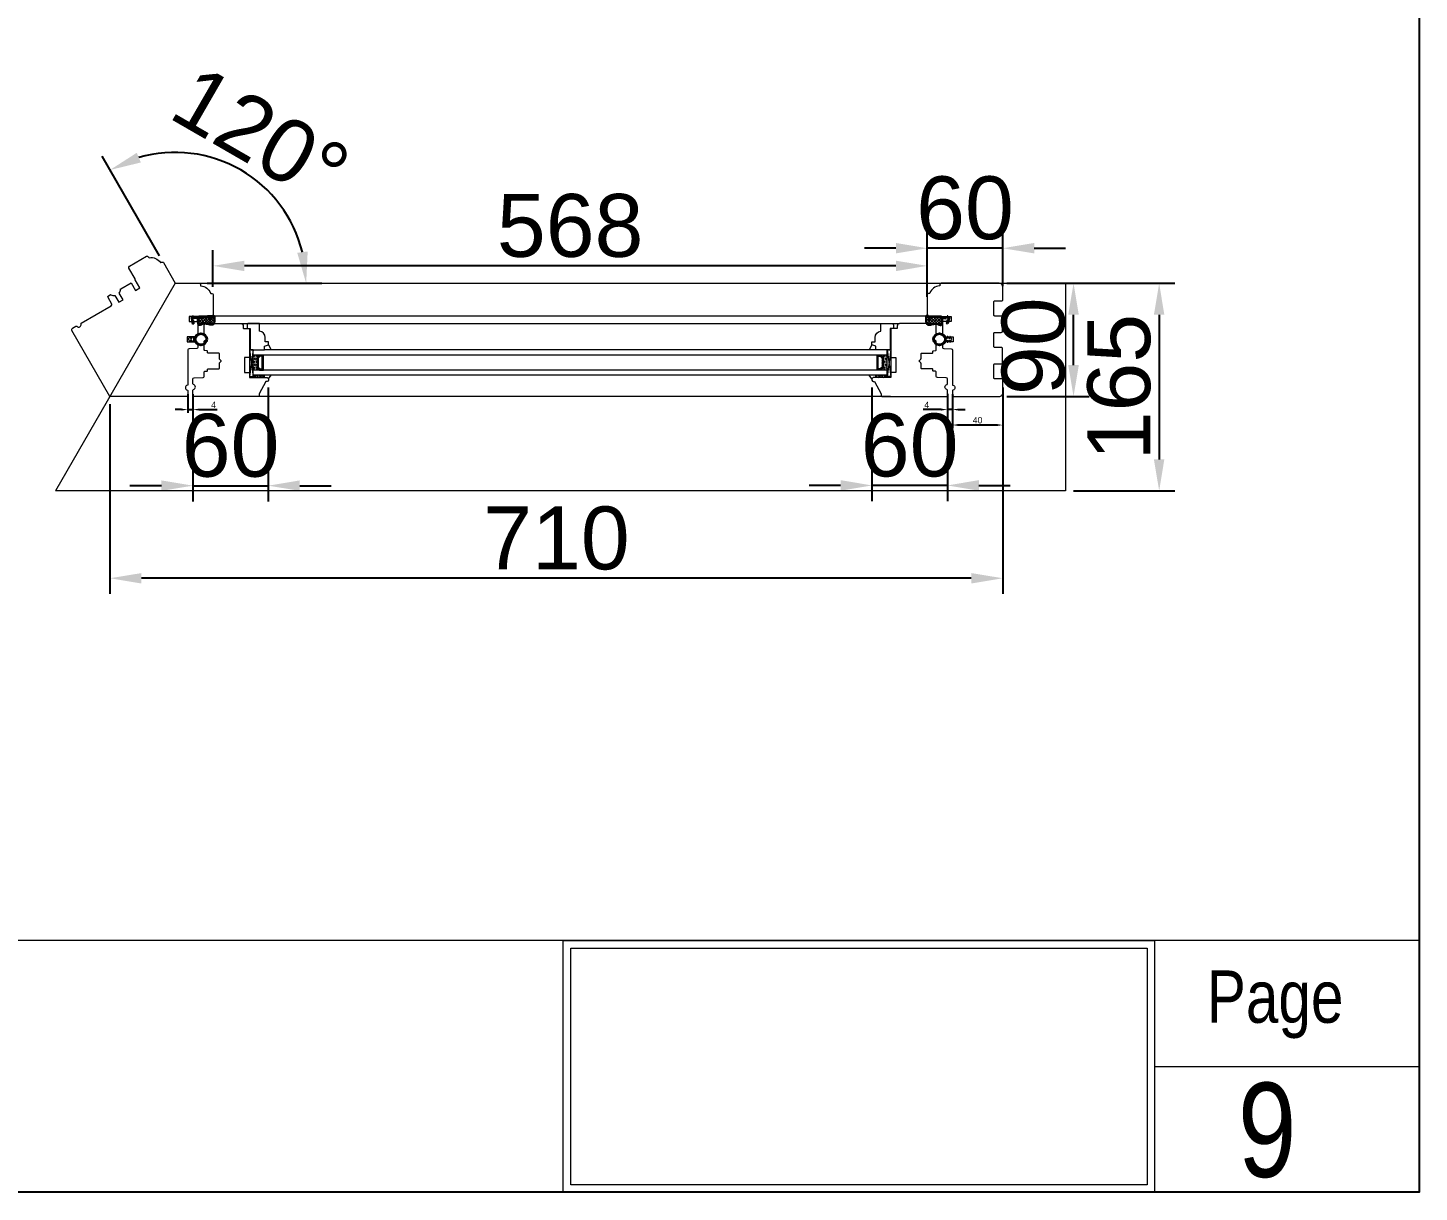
# Model space of a CAD drawing. Header units: millimetres. Extents: x 0 to 182016, y 11 to 3710.
# Drawn here: x 52469 to 53575, y 11 to 937 of the extents above; entities that cross this region are included whole.
import ezdxf

# ---------------------------------------------------------------- set-up
doc = ezdxf.new("R2010")
doc.units = ezdxf.units.MM
doc.linetypes.add('ACAD_ISO03W100', pattern=[30, 12, -18])
for name, color, linetype, lineweight in [('Matmenys', 10, 'Continuous', 20), ('OTHER', 251, 'Continuous', 13), ('Stakta', 7, 'Continuous', 25), ('Testinės profilio linijos', 7, 'Continuous', 5)]:
    doc.layers.add(name, color=color, linetype=linetype, lineweight=lineweight)
doc.layers.add('Stiklo paketas', color=7, linetype='Continuous')
doc.styles.get("Standard").update_dxf_attribs({"font": 'arial.ttf'})
doc.dimstyles.new('2', dxfattribs={"dimscale": 2, "dimtxt": 2.5, "dimasz": 2.5, "dimexe": 1.25, "dimexo": 0.625, "dimtad": 1, "dimtxsty": 'Standard', "dimcen": 2.5, "dimadec": 0, "dimazin": 0, "dimtfac": 1, "dimtmove": 0, "dimatfit": 3, "dimfxl": 1, "dimarcsym": 0})
doc.dimstyles.new('Padidinti matmenys', dxfattribs={"dimscale": 10, "dimtxt": 5, "dimasz": 2.5, "dimexe": 1.25, "dimexo": 0.625, "dimtad": 1, "dimdec": 1, "dimtxsty": 'Standard', "dimcen": 2.5, "dimadec": 0, "dimazin": 0, "dimtfac": 1, "dimtdec": 1, "dimtmove": 0, "dimatfit": 3, "dimfxl": 1, "dimarcsym": 0})
picture_1 = doc.add_image_def('image1.jpeg', size_in_pixel=(1233, 506))

# ---------------------------------------------------------------- blocks, each defined once
blk = doc.blocks.new('*D1701')
at = {"layer": 'Defpoints', "color": 0, "transparency": 16777216}
for p in [(53203.9, 646.6), (53243.9, 652.1), (53203.9, 620.9)]:
    blk.add_point(p, dxfattribs=at)
at = {"layer": 'Matmenys', "color": 0, "lineweight": -2, "transparency": 16777216}
for p, q in [((53203.9, 645.4), (53203.9, 618.4)), ((53243.9, 650.9), (53243.9, 618.4)), ((53238.9, 620.9), (53208.9, 620.9))]:
    blk.add_line(p, q, dxfattribs=at)
at = {"layer": 'Matmenys', "color": 0, "transparency": 16777216}
for points in [[(53208.9, 621.8), (53208.9, 620.1), (53203.9, 620.9)], [(53238.9, 621.8), (53238.9, 620.1), (53243.9, 620.9)]]:
    blk.add_solid(points, dxfattribs=at)
at = {"layer": 'Matmenys', "color": 0, "lineweight": 5, "transparency": 16777216, "insert": (53223.9, 624.7), "char_height": 5, "attachment_point": 5}
blk.add_mtext('40', dxfattribs=at)
blk = doc.blocks.new('*D1702')
at = {"color": 0, "lineweight": -2, "transparency": 16777216}
for p, q in [((53183.9, 722.9), (53183.9, 774)), ((53243.9, 731.4), (53243.9, 774)), ((53158.9, 761.5), (53133.9, 761.5)), ((53243.9, 761.5), (53183.9, 761.5)), ((53268.9, 761.5), (53293.9, 761.5))]:
    blk.add_line(p, q, dxfattribs=at)
at = {"color": 0, "transparency": 16777216}
for points in [[(53158.9, 765.7), (53158.9, 757.4), (53183.9, 761.5)], [(53268.9, 765.7), (53268.9, 757.4), (53243.9, 761.5)]]:
    blk.add_solid(points, dxfattribs=at)
at = {"layer": 'Defpoints', "color": 0, "transparency": 16777216}
for p in [(53183.9, 761.5), (53243.9, 725.1), (53183.9, 716.6)]:
    blk.add_point(p, dxfattribs=at)
at = {"color": 0, "lineweight": 5, "transparency": 16777216, "insert": (53213.9, 793.3), "char_height": 50, "attachment_point": 5}
blk.add_mtext('60', dxfattribs=at)
blk = doc.blocks.new('*D1703')
at = {"color": 0, "lineweight": -2, "transparency": 16777216}
for p, q in [((53139.9, 650.9), (53139.9, 560.4)), ((53199.9, 640.6), (53199.9, 560.4)), ((53114.9, 572.9), (53089.9, 572.9)), ((53199.9, 572.9), (53139.9, 572.9)), ((53224.9, 572.9), (53249.9, 572.9))]:
    blk.add_line(p, q, dxfattribs=at)
at = {"color": 0, "transparency": 16777216}
for points in [[(53114.9, 577.1), (53114.9, 568.7), (53139.9, 572.9)], [(53224.9, 577.1), (53224.9, 568.7), (53199.9, 572.9)]]:
    blk.add_solid(points, dxfattribs=at)
at = {"layer": 'Defpoints', "color": 0, "transparency": 16777216}
for p in [(53139.9, 657.1), (53199.9, 646.9), (53139.9, 572.9)]:
    blk.add_point(p, dxfattribs=at)
at = {"color": 0, "lineweight": 5, "transparency": 16777216, "insert": (53169.9, 604.7), "char_height": 50, "attachment_point": 5}
blk.add_mtext('60', dxfattribs=at)
blk = doc.blocks.new('*D1704')
at = {"color": 0, "lineweight": -2, "transparency": 16777216}
for p, q in [((53247.2, 733.6), (53312.7, 733.6)), ((53300.2, 668.6), (53300.2, 708.6)), ((53247.2, 643.6), (53312.7, 643.6))]:
    blk.add_line(p, q, dxfattribs=at)
at = {"color": 0, "transparency": 16777216}
for points in [[(53296, 708.6), (53304.4, 708.6), (53300.2, 733.6)], [(53296, 668.6), (53304.4, 668.6), (53300.2, 643.6)]]:
    blk.add_solid(points, dxfattribs=at)
at = {"layer": 'Defpoints', "color": 0, "transparency": 16777216}
for p in [(53240.9, 733.6), (53300.2, 733.6), (53240.9, 643.6)]:
    blk.add_point(p, dxfattribs=at)
at = {"color": 0, "lineweight": 5, "transparency": 16777216, "insert": (53268.4, 683.6), "char_height": 50, "attachment_point": 5, "rotation": 90}
blk.add_mtext('90', dxfattribs=at)
blk = doc.blocks.new('*D1705')
at = {"layer": 'Defpoints', "color": 0, "transparency": 16777216}
for p in [(53199.9, 646.9), (53203.9, 646.6), (53199.9, 633.2)]:
    blk.add_point(p, dxfattribs=at)
at = {"layer": 'Matmenys', "color": 0, "lineweight": -2, "transparency": 16777216}
for p, q in [((53199.9, 645.6), (53199.9, 630.7)), ((53203.9, 645.4), (53203.9, 630.7)), ((53194.9, 633.2), (53180.5, 633.2)), ((53203.9, 633.2), (53199.9, 633.2)), ((53208.9, 633.2), (53213.9, 633.2))]:
    blk.add_line(p, q, dxfattribs=at)
at = {"layer": 'Matmenys', "color": 0, "transparency": 16777216}
for points in [[(53194.9, 634), (53194.9, 632.4), (53199.9, 633.2)], [(53208.9, 634), (53208.9, 632.4), (53203.9, 633.2)]]:
    blk.add_solid(points, dxfattribs=at)
at = {"layer": 'Matmenys', "color": 0, "lineweight": 5, "transparency": 16777216, "insert": (53183.5, 637), "char_height": 5, "attachment_point": 5}
blk.add_mtext('4', dxfattribs=at)
blk = doc.blocks.new('*D1706')
at = {"color": 0, "lineweight": -2, "transparency": 16777216}
for p, q in [((52659.9, 650.9), (52659.9, 560.2)), ((52599.9, 640.6), (52599.9, 560.2)), ((52574.9, 572.7), (52549.9, 572.7)), ((52599.9, 572.7), (52659.9, 572.7)), ((52684.9, 572.7), (52709.9, 572.7))]:
    blk.add_line(p, q, dxfattribs=at)
at = {"color": 0, "transparency": 16777216}
for points in [[(52574.9, 576.9), (52574.9, 568.6), (52599.9, 572.7)], [(52684.9, 576.9), (52684.9, 568.6), (52659.9, 572.7)]]:
    blk.add_solid(points, dxfattribs=at)
at = {"layer": 'Defpoints', "color": 0, "transparency": 16777216}
for p in [(52659.9, 657.1), (52599.9, 646.9), (52659.9, 572.7)]:
    blk.add_point(p, dxfattribs=at)
at = {"color": 0, "lineweight": 5, "transparency": 16777216, "insert": (52629.9, 604.5), "char_height": 50, "attachment_point": 5}
blk.add_mtext('60', dxfattribs=at)
blk = doc.blocks.new('*D1707')
at = {"layer": 'Defpoints', "color": 0, "transparency": 16777216}
for p in [(52595.9, 646.6), (52599.9, 646.6), (52599.9, 633.2)]:
    blk.add_point(p, dxfattribs=at)
at = {"layer": 'Matmenys', "color": 0, "lineweight": -2, "transparency": 16777216}
for p, q in [((52595.9, 645.4), (52595.9, 630.7)), ((52599.9, 645.4), (52599.9, 630.7)), ((52590.9, 633.2), (52585.9, 633.2)), ((52595.9, 633.2), (52599.9, 633.2)), ((52604.9, 633.2), (52619.3, 633.2))]:
    blk.add_line(p, q, dxfattribs=at)
at = {"layer": 'Matmenys', "color": 0, "transparency": 16777216}
for points in [[(52590.9, 634), (52590.9, 632.4), (52595.9, 633.2)], [(52604.9, 634), (52604.9, 632.4), (52599.9, 633.2)]]:
    blk.add_solid(points, dxfattribs=at)
at = {"layer": 'Matmenys', "color": 0, "lineweight": 5, "transparency": 16777216, "insert": (52616.4, 637), "char_height": 5, "attachment_point": 5}
blk.add_mtext('4', dxfattribs=at)
blk = doc.blocks.new('*D1710')
at = {"color": 0, "lineweight": -2, "transparency": 16777216}
for p, q in [((52615.9, 730.8), (52615.9, 760)), ((53183.9, 730.8), (53183.9, 760)), ((53158.9, 747.5), (52640.9, 747.5))]:
    blk.add_line(p, q, dxfattribs=at)
at = {"color": 0, "transparency": 16777216}
for points in [[(52640.9, 751.6), (52640.9, 743.3), (52615.9, 747.5)], [(53158.9, 751.6), (53158.9, 743.3), (53183.9, 747.5)]]:
    blk.add_solid(points, dxfattribs=at)
at = {"layer": 'Defpoints', "color": 0, "transparency": 16777216}
for p in [(52615.9, 747.5), (52615.9, 724.6), (53183.9, 724.6)]:
    blk.add_point(p, dxfattribs=at)
at = {"color": 0, "lineweight": 5, "transparency": 16777216, "insert": (52899.9, 779.3), "char_height": 50, "attachment_point": 5}
blk.add_mtext('568', dxfattribs=at)
blk = doc.blocks.new('*D2080')
at = {"color": 0, "lineweight": -2, "transparency": 16777216}
for p, q in [((53300.2, 733.6), (53380.8, 733.6)), ((53368.3, 708.6), (53368.3, 593.6)), ((53300.2, 568.6), (53380.8, 568.6))]:
    blk.add_line(p, q, dxfattribs=at)
at = {"color": 0, "transparency": 16777216}
for points in [[(53364.1, 708.6), (53372.4, 708.6), (53368.3, 733.6)], [(53364.1, 593.6), (53372.4, 593.6), (53368.3, 568.6)]]:
    blk.add_solid(points, dxfattribs=at)
at = {"layer": 'Defpoints', "color": 0, "transparency": 16777216}
for p in [(53293.9, 733.6), (53293.9, 568.6), (53368.3, 568.6)]:
    blk.add_point(p, dxfattribs=at)
at = {"color": 0, "lineweight": 5, "transparency": 16777216, "insert": (53336.5, 651.1), "char_height": 50, "attachment_point": 5, "rotation": 90}
blk.add_mtext('165', dxfattribs=at)
blk = doc.blocks.new('*D1711')
at = {"color": 0, "lineweight": -2, "transparency": 16777216}
for p, q in [((52534, 637.4), (52534, 486.6)), ((53243.9, 640.4), (53243.9, 486.6)), ((53218.9, 499.1), (52559, 499.1))]:
    blk.add_line(p, q, dxfattribs=at)
at = {"color": 0, "transparency": 16777216}
for points in [[(52559, 503.2), (52559, 494.9), (52534, 499.1)], [(53218.9, 503.2), (53218.9, 494.9), (53243.9, 499.1)]]:
    blk.add_solid(points, dxfattribs=at)
at = {"layer": 'Defpoints', "color": 0, "transparency": 16777216}
for p in [(52534, 643.6), (53243.9, 646.6), (52534, 499.1)]:
    blk.add_point(p, dxfattribs=at)
at = {"color": 0, "lineweight": 5, "transparency": 16777216, "insert": (52889, 530.8), "char_height": 50, "attachment_point": 5}
blk.add_mtext('710', dxfattribs=at)
blk = doc.blocks.new('*D2081')
at = {"color": 0, "lineweight": -2, "ltscale": 0.1, "transparency": 16777216}
for p, q in [((52573.3, 755.5), (52527.7, 834.6)), ((52611.2, 733.6), (52702.5, 733.6))]:
    blk.add_line(p, q, dxfattribs=at)
blk.add_arc((52585.9, 733.6), 104.1, 13.7971, 106.2029, dxfattribs=at)
at = {"color": 0, "ltscale": 0.1, "transparency": 16777216}
for points in [[(52558.5, 829.7), (52555.3, 837.4), (52533.9, 823.7)], [(52691.2, 758.9), (52682.9, 757.9), (52690, 733.6)]]:
    blk.add_solid(points, dxfattribs=at)
at = {"layer": 'Defpoints', "color": 0, "ltscale": 0.1, "transparency": 16777216}
for p in [(52665.7, 800.5), (52576.4, 750.1), (52585.9, 733.6), (52585.9, 733.6), (52604.9, 733.6)]:
    blk.add_point(p, dxfattribs=at)
at = {"color": 0, "ltscale": 0.1, "transparency": 16777216, "insert": (52653.9, 851.3), "char_height": 50, "attachment_point": 5, "rotation": 330}
blk.add_mtext('120°', dxfattribs=at)

msp = doc.modelspace()

# ---------------------------------------------------------------- hatches: boundary and pattern name
at = {"lineweight": 0}
h = msp.add_hatch(dxfattribs=at)
h.set_pattern_fill('HEX', color=256, scale=0.25, angle=90, style=0)
h.set_pattern_definition([(90, (30613.2593, -12242.8024), (1.374815, -4e-16), [0.79375, -1.5875]), (330, (30613.2593, -12242.8024), (-0.6874075, -1.190624716), [0.79375, -1.5875]), (30, (30613.2593, -12242.0086), (0.6874075, -1.190624716), [0.79375, -1.5875])])
h.paths.add_polyline_path([(52647.9468085, 664.6059121), (52652.9468085, 664.6059121), (52650.9468085, 666.6059121), (52650.9468085, 674.6059121), (52652.9468085, 676.6059121), (52647.9468085, 676.6066212)])
h = msp.add_hatch(dxfattribs=at)
h.set_pattern_fill('JIS_WOOD', color=256, angle=90, style=0)
h.set_pattern_definition([(45, (30613.2593, -12242.8024), (0.5, -0.5), [])])
h.paths.add_polyline_path([(52650.9468085, 674.6059121), (52650.9468085, 666.6059121), (52652.9468085, 664.6059121), (52655.9468085, 664.6059121), (52655.9645419, 676.6424947), (52652.9468085, 676.6059121)])
h.paths.add_polyline_path([(52651.9468085, 667.0201257), (52651.9468085, 674.1916986), (52653.3610221, 675.6059121), (52654.9468085, 675.6059121), (52654.9468085, 665.6059121), (52653.3610221, 665.6059121)], flags=16)
h = msp.add_hatch(dxfattribs=at)
h.set_pattern_fill('JIS_WOOD', color=256, angle=90, style=0)
h.set_pattern_definition([(45, (30512.7705, -12242.8024), (0.5, -0.5), [])])
h.paths.add_polyline_path([(53148.9357053, 674.6059121), (53148.9357053, 666.6059121), (53146.9357053, 664.6059121), (53143.9357053, 664.6059121), (53143.9179719, 676.6424947), (53146.9357053, 676.6059121)])
h.paths.add_polyline_path([(53147.9357053, 667.0201257), (53147.9357053, 674.1916986), (53146.5214917, 675.6059121), (53144.9357053, 675.6059121), (53144.9357053, 665.6059121), (53146.5214917, 665.6059121)], flags=16)
h = msp.add_hatch(dxfattribs=at)
h.set_pattern_fill('HEX', color=256, scale=0.25, angle=90, style=0)
h.set_pattern_definition([(90, (30512.7705, -12242.8024), (1.374815, -4e-16), [0.79375, -1.5875]), (330, (30512.7705, -12242.8024), (-0.6874075, -1.190624716), [0.79375, -1.5875]), (30, (30512.7705, -12242.0086), (0.6874075, -1.190624716), [0.79375, -1.5875])])
h.paths.add_polyline_path([(53151.9357053, 664.6059121), (53146.9357053, 664.6059121), (53148.9357053, 666.6059121), (53148.9357053, 674.6059121), (53146.9357053, 676.6059121), (53151.9357053, 676.6066212)])
at = {"lineweight": 0, "ltscale": 0.5}
h = msp.add_hatch(dxfattribs=at)
h.set_pattern_fill('ANSI37', color=256, scale=0.5, angle=90, style=0)
h.set_pattern_definition([(135, (48957.0303, 658.6066), (-1.122532, -1.122532), []), (225, (48957.0303, 658.6066), (1.122532, -1.122532), [])])
h.paths.add_polyline_path([(52656.9468085, 660.6066212), (52647.9468085, 660.6066212), (52647.9468085, 658.6066212), (52656.9468085, 658.6066212)])
h = msp.add_hatch(dxfattribs=at)
h.set_pattern_fill('ANSI37', color=256, scale=0.5, angle=90, style=0)
h.set_pattern_definition([(135, (48856.5415, 658.6066), (-1.122532, -1.122532), []), (225, (48856.5415, 658.6066), (1.122532, -1.122532), [])])
h.paths.add_polyline_path([(53142.9357053, 660.6066212), (53151.9357053, 660.6066212), (53151.9357053, 658.6066212), (53142.9357053, 658.6066212)])
at = {"layer": 'Matmenys'}
h = msp.add_hatch(dxfattribs=at)
h.set_pattern_fill('ANSI37', color=252, scale=0.5, angle=-93.5893456117, style=0)
h.set_pattern_definition([(311.4106544, (45830.9932, -271486.5799), (1.190606082, 1.0500540025), []), (41.4106544, (45830.9932, -271486.5799), (-1.0500540025, 1.190606082), [])])
edge = h.paths.add_edge_path()
edge.add_arc((52614.0326567, 706.726351), 0.1, 363.5893456117, 453.5893456117, ccw=False)
edge.add_line((52614.1324605, 706.7326115), (52614.2295437, 705.1849258))
edge.add_arc((52614.4790533, 705.200577), 0.25, 183.5893456117, 363.5893456117)
edge.add_line((52614.7285629, 705.2162282), (52614.6001772, 707.2629332))
edge.add_arc((52614.5003734, 707.2566727), 0.1, 363.5893456117, 453.589345619)
edge.add_line((52614.4941129, 707.3564765), (52614.489368, 707.4321195))
edge.add_line((52614.489368, 707.4321195), (52616.4711689, 707.5564339))
edge.add_spline(control_points=[(52616.4711689, 707.5564339), (52616.5503274, 707.5446315), (52616.620319, 707.533456), (52616.7040698, 707.5116621), (52616.7276341, 707.5022763), (52616.7515172, 707.4895814), (52616.7595768, 707.4833321), (52616.7840646, 707.4577433), (52616.8029575, 707.4285063), (52616.8366608, 707.3241865), (52616.8497828, 707.2512543), (52616.8694849, 706.9982713), (52616.8589866, 706.7844372), (52616.8396584, 706.3419587), (52616.8351831, 706.1226299), (52616.8341069, 705.702739), (52616.8371389, 705.4996528), (52616.8498493, 704.9094455), (52616.8630257, 704.5413954), (52616.862764, 703.7882139), (52616.8442677, 703.4114641), (52616.7410814, 702.8183596), (52616.6811873, 702.5907887), (52616.5281517, 702.1936875), (52616.4454023, 702.0218998), (52616.2414022, 701.6807321), (52616.1212874, 701.5145294), (52615.8538422, 701.2233697), (52615.7061686, 701.0997897), (52615.424984, 700.9400709), (52615.2896878, 700.892517), (52614.988389, 700.832912), (52614.824789, 700.8222087), (52614.2401922, 700.8359526), (52613.7762766, 700.9307068), (52612.8837805, 701.1024491), (52612.4567002, 701.1861437), (52611.3783516, 701.39733), (52610.720301, 701.531064), (52609.7271991, 701.65599), (52609.423598, 701.6864839), (52608.8015543, 701.7108193), (52608.4856503, 701.7032786), (52607.9364421, 701.6183943), (52607.7003586, 701.5570556), (52607.2997072, 701.3845953), (52607.1410747, 701.2897468), (52606.8424159, 701.1054785), (52606.7009587, 701.0156209), (52606.3991758, 700.8595379), (52606.2341231, 700.7895677), (52605.8690014, 700.6698365), (52605.6680513, 700.626834), (52605.3286346, 700.6029353), (52605.1866492, 700.6161411), (52604.9914285, 700.6761803), (52604.9261007, 700.7129205), (52604.7993773, 700.8214696), (52604.7401995, 700.8935358), (52604.5831219, 701.1576234), (52604.5016222, 701.3987316), (52604.3850049, 701.9491426), (52604.3484734, 702.2573377), (52604.295202, 702.8535555), (52604.2759795, 703.1411065), (52604.2326201, 703.6715964), (52604.2104839, 703.9198548), (52604.1742695, 704.3246571), (52604.1601831, 704.4820605), (52604.132061, 704.8059928), (52604.117025, 704.9843101), (52604.04874, 705.2871771), (52604.0131049, 705.4049991), (52603.9175082, 705.6174779), (52603.8643612, 705.7113927), (52603.7457205, 705.8565865), (52603.6900983, 705.9116046), (52603.5663311, 706.0006966), (52603.502704, 706.033576), (52603.38384, 706.0817441), (52603.3267629, 706.0986254), (52603.2261825, 706.1245693), (52603.1817869, 706.1342869), (52603.1407906, 706.1433228)], knot_values=[0, 0, 0, 0, 0.2245066002, 0.2245066002, 0.377043448, 0.377043448, 0.5295802957, 0.5295802957, 0.8082977366, 0.8082977366, 1.0870151774, 1.0870151774, 1.6244414062, 1.6244414062, 2.161867635, 2.161867635, 2.6992938638, 2.6992938638, 3.7741463214, 3.7741463214, 5.0334406395, 5.0334406395, 5.8656302806, 5.8656302806, 6.5060139406, 6.5060139406, 7.1463976006, 7.1463976006, 7.7996240151, 7.7996240151, 8.3563201169, 8.3563201169, 8.9130162187, 8.9130162187, 10.239934143, 10.239934143, 11.5668520673, 11.5668520673, 13.5970761059, 13.5970761059, 14.4582175179, 14.4582175179, 15.3193589298, 15.3193589298, 15.9856015553, 15.9856015553, 16.5061017172, 16.5061017172, 17.0266018791, 17.0266018791, 17.547102041, 17.547102041, 18.1672448488, 18.1672448488, 18.7176261004, 18.7176261004, 19.1465766047, 19.1465766047, 19.5755271091, 19.5755271091, 20.3898249977, 20.3898249977, 21.2041228863, 21.2041228863, 21.9655448497, 21.9655448497, 22.7269668131, 22.7269668131, 23.2229068178, 23.2229068178, 23.7188468224, 23.7188468224, 24.0184411081, 24.0184411081, 24.2549295987, 24.2549295987, 24.4119994701, 24.4119994701, 24.5501072405, 24.5501072405, 24.6882150108, 24.6882150108, 24.8099116426, 24.8099116426, 24.8099116426, 24.8099116426], degree=3, periodic=0)
edge.add_line((52603.1407906, 706.1433228), (52614.0263962, 706.8261549))
h = msp.add_hatch(dxfattribs=at)
h.set_pattern_fill('ANSI37', color=252, scale=0.5, angle=-180, style=0)
h.set_pattern_definition([(225, (-210460.3638, -1098775.0854), (1.1225320151, -1.1225320151), []), (315, (-210460.3638, -1098775.0854), (1.1225320151, 1.1225320151), [])])
edge = h.paths.add_edge_path()
edge.add_arc((53185.8498571, 706.726351), 0.1, 86.4106543883, 176.4106543883)
edge.add_line((53185.7500533, 706.7326115), (53185.6529701, 705.1849258))
edge.add_arc((53185.4034605, 705.200577), 0.25, 176.4106543883, 356.4106543883, ccw=False)
edge.add_line((53185.1539509, 705.2162282), (53185.2823365, 707.2629332))
edge.add_arc((53185.3821404, 707.2566727), 0.1, 86.410654381, 176.4106543883, ccw=False)
edge.add_line((53185.3884009, 707.3564765), (53185.3931458, 707.4321195))
edge.add_line((53185.3931458, 707.4321195), (53183.4113449, 707.5564339))
edge.add_spline(control_points=[(53183.4113449, 707.5564339), (53183.3321864, 707.5446315), (53183.2621948, 707.533456), (53183.178444, 707.5116621), (53183.1548797, 707.5022763), (53183.1309966, 707.4895814), (53183.122937, 707.4833321), (53183.0984492, 707.4577433), (53183.0795563, 707.4285063), (53183.045853, 707.3241865), (53183.032731, 707.2512543), (53183.0130289, 706.9982713), (53183.0235272, 706.7844372), (53183.0428554, 706.3419587), (53183.0473307, 706.1226299), (53183.0484069, 705.702739), (53183.0453749, 705.4996528), (53183.0326645, 704.9094455), (53183.019488, 704.5413954), (53183.0197497, 703.7882139), (53183.0382461, 703.4114641), (53183.1414324, 702.8183596), (53183.2013264, 702.5907887), (53183.3543621, 702.1936875), (53183.4371115, 702.0218998), (53183.6411116, 701.6807321), (53183.7612264, 701.5145294), (53184.0286715, 701.2233697), (53184.1763452, 701.0997897), (53184.4575298, 700.9400709), (53184.592826, 700.892517), (53184.8941248, 700.832912), (53185.0577248, 700.8222087), (53185.6423216, 700.8359526), (53186.1062372, 700.9307068), (53186.9987333, 701.1024491), (53187.4258136, 701.1861437), (53188.5041622, 701.39733), (53189.1622128, 701.531064), (53190.1553147, 701.65599), (53190.4589158, 701.6864839), (53191.0809594, 701.7108193), (53191.3968635, 701.7032786), (53191.9460717, 701.6183943), (53192.1821552, 701.5570556), (53192.5828066, 701.3845953), (53192.7414391, 701.2897468), (53193.0400979, 701.1054785), (53193.1815551, 701.0156209), (53193.483338, 700.8595379), (53193.6483907, 700.7895677), (53194.0135124, 700.6698365), (53194.2144625, 700.626834), (53194.5538791, 700.6029353), (53194.6958646, 700.6161411), (53194.8910853, 700.6761803), (53194.9564131, 700.7129205), (53195.0831365, 700.8214696), (53195.1423143, 700.8935358), (53195.2993919, 701.1576234), (53195.3808915, 701.3987316), (53195.4975088, 701.9491426), (53195.5340403, 702.2573377), (53195.5873118, 702.8535555), (53195.6065343, 703.1411065), (53195.6498937, 703.6715964), (53195.6720299, 703.9198548), (53195.7082442, 704.3246571), (53195.7223307, 704.4820605), (53195.7504528, 704.8059928), (53195.7654888, 704.9843101), (53195.8337738, 705.2871771), (53195.8694089, 705.4049991), (53195.9650056, 705.6174779), (53196.0181525, 705.7113927), (53196.1367933, 705.8565865), (53196.1924155, 705.9116046), (53196.3161827, 706.0006966), (53196.3798098, 706.033576), (53196.4986738, 706.0817441), (53196.5557509, 706.0986254), (53196.6563312, 706.1245693), (53196.7007268, 706.1342869), (53196.7417231, 706.1433228)], knot_values=[0, 0, 0, 0, 0.2245066002, 0.2245066002, 0.377043448, 0.377043448, 0.5295802957, 0.5295802957, 0.8082977366, 0.8082977366, 1.0870151774, 1.0870151774, 1.6244414062, 1.6244414062, 2.161867635, 2.161867635, 2.6992938638, 2.6992938638, 3.7741463214, 3.7741463214, 5.0334406395, 5.0334406395, 5.8656302806, 5.8656302806, 6.5060139406, 6.5060139406, 7.1463976006, 7.1463976006, 7.7996240151, 7.7996240151, 8.3563201169, 8.3563201169, 8.9130162187, 8.9130162187, 10.239934143, 10.239934143, 11.5668520673, 11.5668520673, 13.5970761059, 13.5970761059, 14.4582175179, 14.4582175179, 15.3193589298, 15.3193589298, 15.9856015553, 15.9856015553, 16.5061017172, 16.5061017172, 17.0266018791, 17.0266018791, 17.547102041, 17.547102041, 18.1672448488, 18.1672448488, 18.7176261004, 18.7176261004, 19.1465766047, 19.1465766047, 19.5755271091, 19.5755271091, 20.3898249977, 20.3898249977, 21.2041228863, 21.2041228863, 21.9655448497, 21.9655448497, 22.7269668131, 22.7269668131, 23.2229068178, 23.2229068178, 23.7188468224, 23.7188468224, 24.0184411081, 24.0184411081, 24.2549295987, 24.2549295987, 24.4119994701, 24.4119994701, 24.5501072405, 24.5501072405, 24.6882150108, 24.6882150108, 24.8099116426, 24.8099116426, 24.8099116426, 24.8099116426], degree=3, periodic=0)
edge.add_line((53196.7417231, 706.1433228), (53185.8561176, 706.8261549))

# ---------------------------------------------------------------- linework, layer by layer
at = {"lineweight": 5}
for p, q in [((52585.9468085, 733.6066212), (52490.6840141, 568.6066212)), ((53293.9357053, 733.6066212), (53293.9357053, 568.6066212)), ((53293.9357053, 568.6066212), (52490.6840141, 568.6066212))]:
    msp.add_line(p, q, dxfattribs=at)
for p, q in [((52599.5389216, 707.420201), (52598.5085803, 706.3537364)), ((52598.5085803, 706.3537364), (52598.5398828, 705.8547172)), ((52598.5398828, 705.8547172), (52598.6871687, 705.8639561)), ((52598.6871687, 705.8639561), (52599.6706152, 701.5168657)), ((52599.1926311, 705.8956628), (52614.0263962, 706.8261549)), ((52599.1926311, 705.8956628), (52599.4298259, 704.8471996)), ((52600.2865623, 707.467099), (52599.235849, 706.3993565)), ((52599.235849, 706.3993565), (52614.4941129, 707.3564765)), ((52599.4298259, 704.8471996), (52599.9175019, 704.957527)), ((52599.5389216, 707.420201), (52600.2865623, 707.467099)), ((52599.6706152, 701.5168657), (52600.6459671, 701.7375205)), ((52599.9175019, 704.957527), (52600.6459671, 701.7375205)), ((52614.1324605, 706.7326115), (52614.2295437, 705.1849258)), ((52614.4941129, 707.3564765), (52614.489368, 707.4321195)), ((52614.6001772, 707.2629332), (52614.7285629, 705.2162282)), ((53185.2823365, 707.2629332), (53185.1539509, 705.2162282)), ((53185.3884009, 707.3564765), (53185.3931458, 707.4321195)), ((53200.6466648, 706.3993565), (53185.3884009, 707.3564765)), ((53185.7500533, 706.7326115), (53185.6529701, 705.1849258)), ((53200.6898827, 705.8956628), (53185.8561176, 706.8261549)), ((53199.9650119, 704.957527), (53199.2365466, 701.7375205)), ((53200.2118986, 701.5168657), (53199.2365466, 701.7375205)), ((53200.3435922, 707.420201), (53199.5959515, 707.467099)), ((53199.5959515, 707.467099), (53200.6466648, 706.3993565)), ((53200.4526878, 704.8471996), (53199.9650119, 704.957527)), ((53201.1953451, 705.8639561), (53200.2118986, 701.5168657)), ((53200.3435922, 707.420201), (53201.3739335, 706.3537364)), ((53200.6898827, 705.8956628), (53200.4526878, 704.8471996)), ((53201.342631, 705.8547172), (53201.1953451, 705.8639561)), ((53201.3739335, 706.3537364), (53201.342631, 705.8547172))]:
    msp.add_line(p, q)
at = {"color": 1}
for p, q in [((52616.5154091, 707.853154), (52601.1905937, 706.8918593)), ((52616.4711689, 707.5564339), (52601.2362241, 706.6007766)), ((52603.0762178, 705.8503546), (52601.3157666, 705.7399251)), ((53183.3671047, 707.853154), (53198.6919201, 706.8918593)), ((53183.4113449, 707.5564339), (53198.6462897, 706.6007766)), ((53196.8062959, 705.8503546), (53198.5667472, 705.7399251))]:
    msp.add_line(p, q, dxfattribs=at)
at = {"lineweight": 0}
for p, q in [((52647.9468085, 680.6059121), (52644.9468085, 659.6059121)), ((52644.9468085, 680.6059121), (52647.9468085, 659.6059121)), ((52659.9468085, 684.6066212), (52662.2334736, 680.6066212)), ((53139.9357053, 684.6066212), (53137.6490402, 680.6066212)), ((53151.9357053, 680.6059121), (53154.9357053, 659.6059121)), ((53154.9357053, 680.6059121), (53151.9357053, 659.6059121)), ((52647.9468085, 658.6066212), (52647.9468085, 661.6066212)), ((52656.9468085, 658.6066212), (52656.9468085, 660.6066212)), ((52659.9468085, 657.6066212), (52662.2334736, 660.6066212)), ((53139.9357053, 657.6066212), (53137.6490402, 660.6066212)), ((53142.9357053, 658.6066212), (53142.9357053, 660.6066212)), ((53151.9357053, 658.6066212), (53151.9357053, 661.6066212)), ((53575.0454685, 210.9357406), (49874.5851841, 210.9357406)), ((53364.7044881, 110.9233004), (53575.0454685, 110.9233004))]:
    msp.add_line(p, q, dxfattribs=at)
msp.add_lwpolyline([(53575.0454685, 3710.4502728), (53575.0454685, 10.9108603), (48075.7301256, 10.9108603), (48075.7301256, 3710.4502728)], close=True)
for points in [[(52652.9468085, 695.6066212), (52652.9468085, 701.6066212), (52643.9468085, 701.6066212, 0.4142135624), (52642.9468085, 700.6066212), (52642.9468085, 697.6066212), (52645.4468085, 697.6066212), (52645.4468085, 680.6066212), (52656.9468085, 680.6066212), (52656.9468085, 683.6066212), (52659.9468085, 684.6066212), (52659.9468085, 687.1066212), (52657.4468085, 687.1066212), (52657.4468085, 690.631684, 0.3851703882), (52652.9468085, 695.6066212)], [(53146.9357053, 695.6066212), (53146.9357053, 701.6066212), (53155.9357053, 701.6066212, -0.4142135624), (53156.9357053, 700.6066212), (53156.9357053, 697.6066212), (53154.4357053, 697.6066212), (53154.4357053, 680.6066212), (53142.9357053, 680.6066212), (53142.9357053, 683.6066212), (53139.9357053, 684.6066212), (53139.9357053, 687.1066212), (53142.4357053, 687.1066212), (53142.4357053, 690.631684, -0.3851703882), (53146.9357053, 695.6066212)]]:
    msp.add_lwpolyline(points, format="xyb", dxfattribs=at)
for points in [[(52644.9468085, 680.6059121), (52644.9468085, 659.6059121), (52647.9468085, 659.6059121), (52647.9468085, 680.6059121)], [(52650.9468085, 674.6059121), (52650.9468085, 666.6059121), (52652.9468085, 664.6059121), (52655.9468085, 664.6059121), (52655.9468085, 676.6059121), (52652.9468085, 676.6059121)], [(52651.9468085, 674.1916986), (52651.9468085, 667.0201257), (52653.3610221, 665.6059121), (52654.9468085, 665.6059121), (52654.9468085, 675.6059121), (52653.3610221, 675.6059121)], [(53148.9357053, 674.6059121), (53148.9357053, 666.6059121), (53146.9357053, 664.6059121), (53143.9357053, 664.6059121), (53143.9357053, 676.6059121), (53146.9357053, 676.6059121)], [(53147.9357053, 674.1916986), (53147.9357053, 667.0201257), (53146.5214917, 665.6059121), (53144.9357053, 665.6059121), (53144.9357053, 675.6059121), (53146.5214917, 675.6059121)], [(53154.9357053, 680.6059121), (53154.9357053, 659.6059121), (53151.9357053, 659.6059121), (53151.9357053, 680.6059121)]]:
    msp.add_lwpolyline(points, close=True, dxfattribs=at)
at = {"lineweight": 5}
msp.add_lwpolyline([(52894.3931205, 10.9108603), (52894.3931205, 210.9357406), (53364.7044881, 210.9357406), (53364.7044881, 10.9108603), (52880.1662064, 10.9108603)], dxfattribs=at)
at = {"color": 18, "linetype": 'ByBlock', "true_color": 0x000000}
for centre, radius in [((52606.3393227, 689.1055557), 4.85), ((52606.3393227, 689.1055557), 4.25), ((53193.5431911, 689.1055557), 4.85), ((53193.5431911, 689.1055557), 4.25)]:
    msp.add_circle(centre, radius, dxfattribs=at)
for centre, radius, start, end in [((52614.0326567, 706.726351), 0.1, 3.5893456092, 93.5893456125), ((52614.4790533, 705.200577), 0.25, 183.5893456092, 3.5893456092), ((52614.5003734, 707.2566727), 0.1, 3.5893456092, 93.5893456125), ((53185.4034605, 705.200577), 0.25, 176.4106543908, 356.4106543908), ((53185.3821404, 707.2566727), 0.1, 86.4106543875, 176.4106543908), ((53185.8498571, 706.726351), 0.1, 86.4106543875, 176.4106543908)]:
    msp.add_arc(centre, radius, start, end)
at = {"color": 1}
for points in [[(52616.5154091, 707.853154), (52616.8769095, 707.7626572), (52617.1464503, 706.4887987), (52616.658061, 701.7964257), (52615.6148632, 700.7064195), (52613.4513914, 700.6878031), (52611.7533516, 701.018177), (52609.5879107, 701.3650933), (52607.551189, 701.1656646), (52606.7229443, 700.6894956), (52604.8684041, 700.4092322), (52603.9759582, 703.1214108), (52603.8487907, 704.6002864), (52603.7308193, 705.2875542), (52603.4286137, 705.7294396), (52603.0762178, 705.8503546)], [(53183.3671047, 707.853154), (53183.0056043, 707.7626572), (53182.7360634, 706.4887987), (53183.2244528, 701.7964257), (53184.2676505, 700.7064195), (53186.4311224, 700.6878031), (53188.1291622, 701.018177), (53190.2946031, 701.3650933), (53192.3313248, 701.1656646), (53193.1595695, 700.6894956), (53195.0141097, 700.4092322), (53195.9065556, 703.1214108), (53196.0337231, 704.6002864), (53196.1516945, 705.2875542), (53196.4539001, 705.7294396), (53196.8062959, 705.8503546)]]:
    msp.add_spline(points, degree=3, dxfattribs=at)
for points in [[(52616.4711689, 707.5564339), (52616.5503274, 707.5446315), (52616.620319, 707.533456), (52616.7040698, 707.5116621), (52616.7276341, 707.5022763), (52616.7515172, 707.4895814), (52616.7595768, 707.4833321), (52616.7840646, 707.4577433), (52616.8029575, 707.4285063), (52616.8366608, 707.3241865), (52616.8497828, 707.2512543), (52616.8694849, 706.9982713), (52616.8589866, 706.7844372), (52616.8396584, 706.3419587), (52616.8351831, 706.1226299), (52616.8341069, 705.702739), (52616.8371389, 705.4996528), (52616.8498493, 704.9094455), (52616.8630257, 704.5413954), (52616.862764, 703.7882139), (52616.8442677, 703.4114641), (52616.7410814, 702.8183596), (52616.6811873, 702.5907887), (52616.5281517, 702.1936875), (52616.4454023, 702.0218998), (52616.2414022, 701.6807321), (52616.1212874, 701.5145294), (52615.8538422, 701.2233697), (52615.7061686, 701.0997897), (52615.424984, 700.9400709), (52615.2896878, 700.892517), (52614.988389, 700.832912), (52614.824789, 700.8222087), (52614.2401922, 700.8359526), (52613.7762766, 700.9307068), (52612.8837805, 701.1024491), (52612.4567002, 701.1861437), (52611.3783516, 701.39733), (52610.720301, 701.531064), (52609.7271991, 701.65599), (52609.423598, 701.6864839), (52608.8015543, 701.7108193), (52608.4856503, 701.7032786), (52607.9364421, 701.6183943), (52607.7003586, 701.5570556), (52607.2997072, 701.3845953), (52607.1410747, 701.2897468), (52606.8424159, 701.1054785), (52606.7009587, 701.0156209), (52606.3991758, 700.8595379), (52606.2341231, 700.7895677), (52605.8690014, 700.6698365), (52605.6680513, 700.626834), (52605.3286346, 700.6029353), (52605.1866492, 700.6161411), (52604.9914285, 700.6761803), (52604.9261007, 700.7129205), (52604.7993773, 700.8214696), (52604.7401995, 700.8935358), (52604.5831219, 701.1576234), (52604.5016222, 701.3987316), (52604.3850049, 701.9491426), (52604.3484734, 702.2573377), (52604.295202, 702.8535555), (52604.2759795, 703.1411065), (52604.2326201, 703.6715964), (52604.2104839, 703.9198548), (52604.1742695, 704.3246571), (52604.1601831, 704.4820605), (52604.132061, 704.8059928), (52604.117025, 704.9843101), (52604.04874, 705.2871771), (52604.0131049, 705.4049991), (52603.9175082, 705.6174779), (52603.8643612, 705.7113927), (52603.7457205, 705.8565865), (52603.6900983, 705.9116046), (52603.5663311, 706.0006966), (52603.502704, 706.033576), (52603.38384, 706.0817441), (52603.3267629, 706.0986254), (52603.2261825, 706.1245693), (52603.1817869, 706.1342869), (52603.1407906, 706.1433228)], [(53183.4113449, 707.5564339), (53183.3321864, 707.5446315), (53183.2621948, 707.533456), (53183.178444, 707.5116621), (53183.1548797, 707.5022763), (53183.1309966, 707.4895814), (53183.122937, 707.4833321), (53183.0984492, 707.4577433), (53183.0795563, 707.4285063), (53183.045853, 707.3241865), (53183.032731, 707.2512543), (53183.0130289, 706.9982713), (53183.0235272, 706.7844372), (53183.0428554, 706.3419587), (53183.0473307, 706.1226299), (53183.0484069, 705.702739), (53183.0453749, 705.4996528), (53183.0326645, 704.9094455), (53183.019488, 704.5413954), (53183.0197497, 703.7882139), (53183.0382461, 703.4114641), (53183.1414324, 702.8183596), (53183.2013264, 702.5907887), (53183.3543621, 702.1936875), (53183.4371115, 702.0218998), (53183.6411116, 701.6807321), (53183.7612264, 701.5145294), (53184.0286715, 701.2233697), (53184.1763452, 701.0997897), (53184.4575298, 700.9400709), (53184.592826, 700.892517), (53184.8941248, 700.832912), (53185.0577248, 700.8222087), (53185.6423216, 700.8359526), (53186.1062372, 700.9307068), (53186.9987333, 701.1024491), (53187.4258136, 701.1861437), (53188.5041622, 701.39733), (53189.1622128, 701.531064), (53190.1553147, 701.65599), (53190.4589158, 701.6864839), (53191.0809594, 701.7108193), (53191.3968635, 701.7032786), (53191.9460717, 701.6183943), (53192.1821552, 701.5570556), (53192.5828066, 701.3845953), (53192.7414391, 701.2897468), (53193.0400979, 701.1054785), (53193.1815551, 701.0156209), (53193.483338, 700.8595379), (53193.6483907, 700.7895677), (53194.0135124, 700.6698365), (53194.2144625, 700.626834), (53194.5538791, 700.6029353), (53194.6958646, 700.6161411), (53194.8910853, 700.6761803), (53194.9564131, 700.7129205), (53195.0831365, 700.8214696), (53195.1423143, 700.8935358), (53195.2993919, 701.1576234), (53195.3808915, 701.3987316), (53195.4975088, 701.9491426), (53195.5340403, 702.2573377), (53195.5873118, 702.8535555), (53195.6065343, 703.1411065), (53195.6498937, 703.6715964), (53195.6720299, 703.9198548), (53195.7082442, 704.3246571), (53195.7223307, 704.4820605), (53195.7504528, 704.8059928), (53195.7654888, 704.9843101), (53195.8337738, 705.2871771), (53195.8694089, 705.4049991), (53195.9650056, 705.6174779), (53196.0181525, 705.7113927), (53196.1367933, 705.8565865), (53196.1924155, 705.9116046), (53196.3161827, 706.0006966), (53196.3798098, 706.033576), (53196.4986738, 706.0817441), (53196.5557509, 706.0986254), (53196.6563312, 706.1245693), (53196.7007268, 706.1342869), (53196.7417231, 706.1433228)]]:
    msp.add_open_spline(points, degree=3, knots=[0, 0, 0, 0, 0.2245066002, 0.2245066002, 0.377043448, 0.377043448, 0.5295802957, 0.5295802957, 0.8082977366, 0.8082977366, 1.0870151774, 1.0870151774, 1.6244414062, 1.6244414062, 2.161867635, 2.161867635, 2.6992938638, 2.6992938638, 3.7741463214, 3.7741463214, 5.0334406395, 5.0334406395, 5.8656302806, 5.8656302806, 6.5060139406, 6.5060139406, 7.1463976006, 7.1463976006, 7.7996240151, 7.7996240151, 8.3563201169, 8.3563201169, 8.9130162187, 8.9130162187, 10.239934143, 10.239934143, 11.5668520673, 11.5668520673, 13.5970761059, 13.5970761059, 14.4582175179, 14.4582175179, 15.3193589298, 15.3193589298, 15.9856015553, 15.9856015553, 16.5061017172, 16.5061017172, 17.0266018791, 17.0266018791, 17.547102041, 17.547102041, 18.1672448488, 18.1672448488, 18.7176261004, 18.7176261004, 19.1465766047, 19.1465766047, 19.5755271091, 19.5755271091, 20.3898249977, 20.3898249977, 21.2041228863, 21.2041228863, 21.9655448497, 21.9655448497, 22.7269668131, 22.7269668131, 23.2229068178, 23.2229068178, 23.7188468224, 23.7188468224, 24.0184411081, 24.0184411081, 24.2549295987, 24.2549295987, 24.4119994701, 24.4119994701, 24.5501072405, 24.5501072405, 24.6882150108, 24.6882150108, 24.8099116426, 24.8099116426, 24.8099116426, 24.8099116426], dxfattribs=at)
at = {"layer": 'OTHER'}
for points in [[(52601.5361128, 688.4955295), (52600.120204, 688.4955295), (52600.120204, 686.8502481), (52599.5945218, 686.8502481), (52598.8511808, 688.4955295), (52598.0585612, 688.4955295), (52598.0585612, 686.8502481), (52597.8396704, 686.8502481), (52596.3367892, 689.1055557), (52597.8396704, 691.3608632), (52598.0585612, 691.3608632), (52598.0585612, 689.7155818), (52598.8511808, 689.7155818), (52599.5945218, 691.3608632), (52600.120204, 691.3608632), (52600.120204, 689.7155818), (52601.5361128, 689.7155818)], [(53198.346401, 688.4955295), (53199.7623098, 688.4955295), (53199.7623098, 686.8502481), (53200.287992, 686.8502481), (53201.0313329, 688.4955295), (53201.8239526, 688.4955295), (53201.8239526, 686.8502481), (53202.0428434, 686.8502481), (53203.5457246, 689.1055557), (53202.0428434, 691.3608632), (53201.8239526, 691.3608632), (53201.8239526, 689.7155818), (53201.0313329, 689.7155818), (53200.287992, 691.3608632), (53199.7623098, 691.3608632), (53199.7623098, 689.7155818), (53198.346401, 689.7155818)]]:
    msp.add_lwpolyline(points, dxfattribs=at)
at = {"layer": 'Stakta', "color": 18, "lineweight": 5, "true_color": 0x000000}
msp.add_line((53154.5385911, 643.6066212), (52651.6297358, 643.6066212), dxfattribs=at)
for points in [[(52533.9852843, 643.6066212), (52503.7545222, 695.9678371, -0.4142135624), (52504.3035603, 698.0168752), (52506.9453797, 699.5421304, -0.3563939587), (52507.5696437, 699.4406692, 0.8164965809), (52510.9637563, 701.400261, -0.3563939587), (52511.1880203, 701.9916201), (52535.0549868, 715.7712196, 0.4116598905), (52535.4253425, 717.1296686), (52532.462094, 722.3671926, -0.4116598905), (52532.8324497, 723.7256415), (52534.2470167, 724.5423422, -0.2720281141), (52534.7535724, 724.5384904, 0.164173551), (52537.8783668, 723.8614734), (52540.9257045, 718.5833298), (52544.3898061, 720.5833298), (52541.3424684, 725.8614734, 0.164173551), (52542.3185516, 728.9061332, -0.2720281141), (52542.5684938, 729.3467492), (52550.7062388, 734.0450785), (52554.2062388, 727.9829006), (52557.6703404, 729.9829006), (52554.031619, 736.285351, 0.2023892741), (52553.942003, 737.0578718), (52549.0089853, 745.7769511, -0.4116598905), (52549.379341, 747.1354001), (52563.1449892, 755.0830008, -0.4116598905), (52564.5066184, 754.7245138), (52564.9086336, 754.0420274, 0.3199404334), (52565.2267598, 753.9002764, -0.3090857966), (52574.0642155, 750.1699206, 0.4001549105), (52574.4664882, 750.0724659), (52575.0807831, 750.4271293, -0.4142135624), (52576.4468085, 750.0611039), (52585.9468085, 733.6066212), (52604.9468085, 733.6066212, -0.4142135624), (52605.9468085, 732.6066212), (52605.9468085, 731.8972945, 0.4001549105), (52606.2323431, 731.5976435, -0.3090857966), (52613.8816538, 725.8093602, 0.3199404334), (52614.1634769, 725.6047303), (52614.955535, 725.5978182, -0.4116598905), (52615.9468085, 724.5978562), (52615.9468085, 708.7026548, -0.4116598905), (52614.955535, 707.7026929), (52604.938082, 707.6152719, 0.2023892741), (52604.2242514, 707.3066212), (52596.9468085, 707.3066212), (52596.9468085, 703.3066212), (52603.9468085, 703.3066212), (52603.9468085, 693.9099627, -0.2720281141), (52603.690195, 693.4731984, 0.164173551), (52601.5414838, 691.1055557), (52595.4468085, 691.1055557), (52595.4468085, 687.1055557), (52601.5414838, 687.1055557, 0.164173551), (52603.690195, 684.7379129, -0.2720281141), (52603.9468085, 684.3011486), (52603.9468085, 682.6677473, -0.4116598905), (52602.955535, 681.6677854), (52596.938082, 681.6152719, 0.4116598905), (52595.9468085, 680.61531), (52595.9468085, 653.0561109, -0.3563939587), (52595.5468085, 652.566213, 0.8164965809), (52595.5468085, 648.6470294, -0.3563939587), (52595.9468085, 648.1571314), (52595.9468085, 645.1066212, -0.4142135624), (52594.4468085, 643.6066212)], [(53195.9357053, 693.9099627, 0.2720281141), (53196.1923188, 693.4731984, -0.164173551), (53198.34103, 691.1055557), (53204.4357053, 691.1055557), (53204.4357053, 687.1055557), (53198.34103, 687.1055557, -0.164173551), (53196.1923188, 684.7379129, 0.2720281141), (53195.9357053, 684.3011486), (53195.9357053, 682.6677473, 0.4116598905), (53196.9269787, 681.6677854), (53202.9444318, 681.6152719, -0.4116598905), (53203.9357053, 680.61531), (53203.9357053, 653.0561109, 0.3563939587), (53204.3357053, 652.566213, -0.8164965809), (53204.3357053, 648.6470294, 0.3563939587), (53203.9357053, 648.1571314), (53203.9357053, 645.1066212, 0.4142135624), (53205.4357053, 643.6066212), (53240.9357056, 643.6066212, 0.4142135624), (53243.9357056, 646.6066212), (53243.9357056, 656.6066212, 0.4142135624), (53242.9357056, 657.6066212), (53237.4357056, 657.6066212, -0.4142135624), (53236.9357056, 658.1066212), (53236.9357056, 669.1066212, -0.4142135624), (53237.4357056, 669.6066212), (53242.7357056, 669.6066212, 0.4142135624), (53243.7357056, 670.6066212), (53243.7357056, 681.6066212, 0.4142135624), (53242.7357056, 682.6066212), (53237.4357056, 682.6066212, -0.4142135624), (53236.9357056, 683.1066212), (53236.9357056, 694.1066212, -0.4142135624), (53237.4357056, 694.6066212), (53242.7357056, 694.6066212, 0.4142135624), (53243.7357056, 695.6066212), (53243.7357056, 706.6066212, 0.4142135624), (53242.7357056, 707.6066212), (53237.4357056, 707.6066212, -0.4142135624), (53236.9357056, 708.1066212), (53236.9357056, 719.1066212, -0.4142135624), (53237.4357056, 719.6066212), (53242.9357056, 719.6066212, 0.4142135624), (53243.9357056, 720.6066212), (53243.9357056, 730.6066212, 0.4142135624), (53240.9357056, 733.6066212), (53194.9357053, 733.6066212, 0.4142135624), (53193.9357053, 732.6066212), (53193.9357053, 731.8972945, -0.4001549105), (53193.6501707, 731.5976435, 0.3090857966), (53186.00086, 725.8093602, -0.3199404334), (53185.7190369, 725.6047303), (53184.9269787, 725.5978182, 0.4116598905), (53183.9357053, 724.5978562), (53183.9357053, 708.7026548, 0.4116598905), (53184.9269787, 707.7026929), (53194.9444318, 707.6152719, -0.2023892741), (53195.6582624, 707.3066212), (53202.9357053, 707.3066212), (53202.9357053, 703.3066212), (53195.9357053, 703.3066212)], [(52611.4468085, 663.9963278), (52611.4468085, 665.0494494, -0.4091108014), (52611.9380823, 665.5493733), (52620.6520442, 665.7014761, 0.4091108014), (52620.9468085, 666.0014304), (52620.9468085, 670.0252503, -0.1989123674), (52621.0932551, 670.3788037), (52622.3589405, 671.6444892, 0.4142135624), (52622.3589405, 672.0687532), (52621.0932551, 673.3344386, -0.1989123674), (52620.9468085, 673.687992), (52620.9468085, 677.711812, 0.4091108014), (52620.6520442, 678.0117663), (52611.9380823, 678.1638691, -0.4091108014), (52611.4468085, 678.6637929), (52611.4468085, 679.7169146, 0.4040262259), (52611.1572784, 680.0167318), (52609.4293588, 680.0770721, -0.4040262258), (52608.9468085, 680.5767675), (52608.9468085, 687.6571314, -0.3563939587), (52609.3468085, 688.1470294, 0.8164965809), (52609.3468085, 692.066213, -0.3563939587), (52608.9468085, 692.5561109), (52608.9468085, 700.6066212, -0.4142135624), (52609.9468085, 701.6066212), (52637.9468085, 701.6066212, -0.4142135624), (52639.9468085, 699.6066212), (52639.9468085, 697.9040145, 0.4116598905), (52640.2441906, 697.604026), (52644.4511718, 697.5673122, -0.4116598905), (52644.9468085, 697.0673312), (52644.9468085, 675.1371843, -0.4116598905), (52644.4511718, 674.6372033), (52641.2441906, 674.6092164, 0.4116598905), (52640.9468085, 674.3092278), (52640.9468085, 662.9040145, 0.4116598905), (52641.2441906, 662.604026), (52644.4511718, 662.5760391, -0.4116598905), (52644.9468085, 662.0760581), (52644.9468085, 658.6066212), (52658.9468085, 658.6066212, -0.4142135624), (52659.9468085, 657.6066212), (52659.9468085, 656.6153861, -0.4116598905), (52658.955535, 655.6154242), (52657.9468085, 655.6066212), (52652.6882404, 645.716693, 0.1227845609), (52652.6297142, 645.4819572), (52652.6297142, 644.6066212, -0.4142135624), (52651.6297142, 643.6066212), (52600.9468085, 643.6066212, -0.4142135624), (52599.9468085, 644.6066212), (52599.9468085, 648.6571314, -0.3563939587), (52600.3468085, 649.1470294, 0.8164965809), (52600.3468085, 653.066213, -0.3563939587), (52599.9468085, 653.5561109), (52599.9468085, 657.5367682, -0.4116598905), (52600.938082, 658.5367301), (52607.955535, 658.5979705, 0.4116598905), (52608.9468085, 659.5979324), (52608.9468085, 663.1364578, -0.4040361542), (52609.4293588, 663.6361703), (52611.1572784, 663.6965106, 0.4040262258)], [(53188.4357053, 663.9963278), (53188.4357053, 665.0494494, 0.4091108014), (53187.9444315, 665.5493733), (53179.2304695, 665.7014761, -0.4091108014), (53178.9357053, 666.0014304), (53178.9357053, 670.0252503, 0.1989123674), (53178.7892587, 670.3788037), (53177.5235732, 671.6444892, -0.4142135624), (53177.5235732, 672.0687532), (53178.7892587, 673.3344386, 0.1989123674), (53178.9357053, 673.687992), (53178.9357053, 677.711812, -0.4091108014), (53179.2304695, 678.0117663), (53187.9444315, 678.1638691, 0.4091108014), (53188.4357053, 678.6637929), (53188.4357053, 679.7169146, -0.4040262259), (53188.7252354, 680.0167318), (53190.453155, 680.0770721, 0.4040262258), (53190.9357053, 680.5767675), (53190.9357053, 687.6571314, 0.3563939587), (53190.5357053, 688.1470294, -0.8164965809), (53190.5357053, 692.066213, 0.3563939587), (53190.9357053, 692.5561109), (53190.9357053, 700.6066212, 0.4142135624), (53189.9357053, 701.6066212), (53161.9357053, 701.6066212, 0.4142135624), (53159.9357053, 699.6066212), (53159.9357053, 697.9040145, -0.4116598905), (53159.6383232, 697.604026), (53155.431342, 697.5673122, 0.4116598905), (53154.9357053, 697.0673312), (53154.9357053, 675.1371843, 0.4116598905), (53155.431342, 674.6372033), (53158.6383232, 674.6092164, -0.4116598905), (53158.9357053, 674.3092278), (53158.9357053, 662.9040145, -0.4116598905), (53158.6383232, 662.604026), (53155.431342, 662.5760391, 0.4116598905), (53154.9357053, 662.0760581), (53154.9357053, 658.6066212), (53140.9357053, 658.6066212, 0.4142135624), (53139.9357053, 657.6066212), (53139.9357053, 656.6153861, 0.4116598905), (53140.9269787, 655.6154242), (53141.9357053, 655.6066212), (53147.1942734, 645.716693, -0.1227845609), (53147.2527996, 645.4819572), (53147.2527996, 644.6066212, 0.4142135624), (53148.2527996, 643.6066212), (53198.9357053, 643.6066212, 0.4142135624), (53199.9357053, 644.6066212), (53199.9357053, 648.6571314, 0.3563939587), (53199.5357053, 649.1470294, -0.8164965809), (53199.5357053, 653.066213, 0.3563939587), (53199.9357053, 653.5561109), (53199.9357053, 657.5367682, 0.4116598905), (53198.9444318, 658.5367301), (53191.9269787, 658.5979705, -0.4116598905), (53190.9357053, 659.5979324), (53190.9357053, 663.1364578, 0.4040361542), (53190.453155, 663.6361703), (53188.7252354, 663.6965106, -0.4040262258)]]:
    msp.add_lwpolyline(points, format="xyb", close=True, dxfattribs=at)
at = {"layer": 'Stiklo paketas', "lineweight": 5}
for p, q in [((53151.9357053, 676.6068786), (52647.9468085, 676.6068786)), ((53151.9357053, 680.6068786), (52656.9468085, 680.6068786)), ((53151.9357053, 664.6068786), (52647.9468085, 664.6068786)), ((53151.9357053, 660.5765528), (52647.9468085, 660.5185293))]:
    msp.add_line(p, q, dxfattribs=at)
at = {"layer": 'Testinės profilio linijos', "lineweight": 5}
for p, q in [((52604.9468085, 733.6066212), (53293.9357053, 733.6066212)), ((53195.0672427, 707.6066212), (52604.8152711, 707.6066212)), ((52637.9481506, 701.6066207), (53161.9347039, 701.6066209))]:
    msp.add_line(p, q, dxfattribs=at)

# ---------------------------------------------------------------- texts
at = {"lineweight": 0, "width": 0.8}
msp.add_text('Page', height=41.62239482, dxfattribs=at).set_placement((53406.2334528, 145.6096254))
at = {"color": 1, "lineweight": 0, "width": 0.8}
msp.add_text('9', height=74.9203107, dxfattribs=at).set_placement((53430.9039557, 22.9923243))

# ---------------------------------------------------------------- dimensions: what is measured, and where the dimension line sits
at = {"color": 1, "ltscale": 0.1}
dim = msp.add_angular_dim_2l(base=(52665.6691713, 800.5016264), line1=((52576.4468085, 750.0611039), (52585.9468085, 733.6066212)), line2=((52585.9468085, 733.6066212), (52604.9468085, 733.6066212)), dimstyle='Padidinti matmenys', dxfattribs=at)
dim.commit()
dim.dimension.update_dxf_attribs({"geometry": '*D2081', "text_midpoint": (52653.8712099, 851.2551355)})
at = {"color": 1, "lineweight": 5}
for base, p1, p2, picture, middle in [((53183.9357053, 761.5399997), (53243.9357053, 725.1066212), (53183.9357053, 716.6066212), '*D1702', (53213.9357053, 761.5399997)), ((53139.9357053, 572.8910516), (53199.9357053, 646.8566212), (53139.9357053, 657.1066212), '*D1703', (53169.9357053, 572.8910516))]:
    dim = msp.add_linear_dim(base=base, p1=p1, p2=p2, dimstyle='Padidinti matmenys', dxfattribs=at)
    dim.commit()
    dim.dimension.update_dxf_attribs({"geometry": picture, "text_midpoint": middle, "dimtype": 160})
for base, p1, p2, angle, picture, middle in [((52615.9468085, 747.4807792), (53183.9357053, 724.5978562), (52615.9468085, 724.5978562), 180, '*D1710', (52899.9412569, 779.2594286)), ((53368.2569868, 568.6066212), (53293.9357053, 733.6066212), (53293.9357053, 568.6066212), 90, '*D2080', (53336.4783374, 651.1066212)), ((52533.9852843, 499.0507022), (53243.9357053, 646.6051664), (52533.9852843, 643.6066212), 180, '*D1711', (52888.9604948, 530.8293516))]:
    dim = msp.add_linear_dim(base=base, p1=p1, p2=p2, angle=angle, dimstyle='Padidinti matmenys', dxfattribs=at)
    dim.commit()
    dim.dimension.update_dxf_attribs({"geometry": picture, "text_midpoint": middle})
for base, p1, p2, angle, picture, middle in [((53300.2030939, 733.6066212), (53240.9357056, 643.6066212), (53240.9357053, 733.6066212), 90, '*D1704', (53300.2030939, 683.6066212)), ((52659.9468085, 572.7249584), (52599.9468085, 646.8566212), (52659.9468085, 657.1066212), 180, '*D1706', (52629.9468085, 572.7249584))]:
    dim = msp.add_linear_dim(base=base, p1=p1, p2=p2, angle=angle, dimstyle='Padidinti matmenys', dxfattribs=at)
    dim.commit()
    dim.dimension.update_dxf_attribs({"geometry": picture, "text_midpoint": middle, "dimtype": 160})
at = {"layer": 'Matmenys', "lineweight": 5}
dim = msp.add_linear_dim(base=(52599.9468085, 633.2141092), p1=(52595.9468085, 646.6066212), p2=(52599.9468085, 646.6066212), angle=180, dimstyle='2', override={"dimtmove": 0}, dxfattribs=at)
dim.commit()
dim.dimension.update_dxf_attribs({"geometry": '*D1707', "text_midpoint": (52616.3676816, 633.2141092), "dimtype": 160})
for base, p1, p2, picture, middle in [((53199.9357053, 633.2141092), (53203.9357053, 646.6066212), (53199.9357053, 646.8566212), '*D1705', (53183.5148321, 633.2141092)), ((53203.9357053, 620.9237389), (53243.9357053, 652.1066212), (53203.9357053, 646.6066212), '*D1701', (53223.9357053, 620.9237389))]:
    dim = msp.add_linear_dim(base=base, p1=p1, p2=p2, dimstyle='2', override={"dimtmove": 0}, dxfattribs=at)
    dim.commit()
    dim.dimension.update_dxf_attribs({"geometry": picture, "text_midpoint": middle, "dimtype": 160})

# ---------------------------------------------------------------- pictures from other files: only their frames are drawn
at = {"color": 7, "linetype": 'ACAD_ISO03W100', "lineweight": 0, "true_color": 0xffffff}
image = msp.add_image(picture_1, insert=(52900.3431205, 16.8621043), size_in_units=(458.4113677, 188.1233999), dxfattribs=at)
image.dxf.flags = 7

doc.saveas('drawing.dxf')
